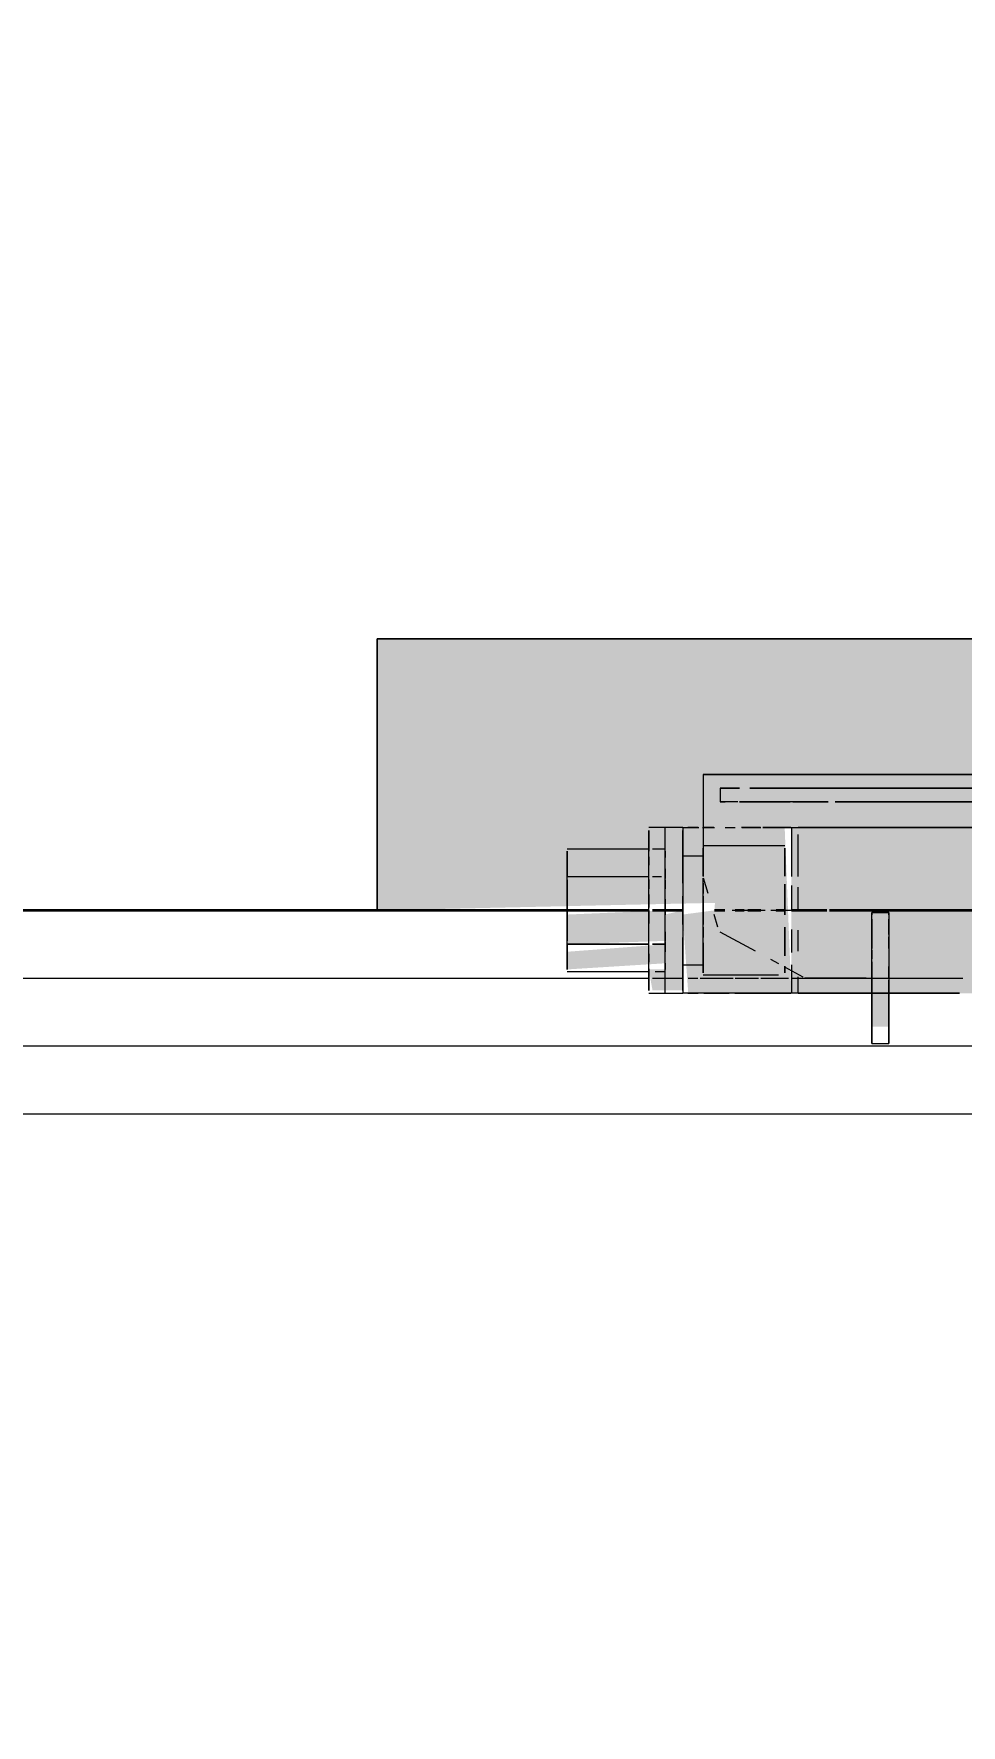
# Model space of a CAD drawing. Header units: millimetres. Extents: x -4029 to 232974, y -8553 to 104777.
# Drawn here: x 224647.6 to 224715.8, y 4140 to 4264.5 of the extents above; entities that cross this region are included whole.
import ezdxf

# ---------------------------------------------------------------- set-up
doc = ezdxf.new("R2010")
doc.units = ezdxf.units.MM
doc.linetypes.add('200_ШТРИХ_ш1п0_6_', pattern=[80, 50, -30])
for name, color, linetype, lineweight in [('5.1) Перегародка WD6', 6, 'Continuous', 9), ('A-AREA-1', 7, '200_ШТРИХ_ш1п0_6_', 35), ('A-FLOR', 7, 'Continuous', 9), ('E-LITE-EQPM', 7, 'Continuous', 9), ('S-STRS-4', 7, 'Continuous', 15)]:
    doc.layers.add(name, color=color, linetype=linetype, lineweight=lineweight)
doc.layers.add('E-LITE-EQPM-1', color=7, linetype='Continuous', lineweight=9, transparency=1)
doc.layers.add('E-LITE-EQPM-2', color=7, linetype='Continuous', lineweight=9, true_color=0x9bc7e8)
doc.layers.add('E-LITE-EQPM-3', color=7, linetype='Continuous', lineweight=9, true_color=0x7f7f7f, transparency=1)
doc.styles.add('ISOCPEUR_3', font='isocpeur.ttf', dxfattribs={"width": 0.9, "height": 125})
doc.dimstyles.new('ISO-2_5_0_9К_БОЛЬШОЙ_4', dxfattribs={"dimscale": 304.8, "dimtxt": 124.497647, "dimasz": 0.246063, "dimexe": 0.19685, "dimexo": 0.492126, "dimgap": 0, "dimtad": 1, "dimdec": 0, "dimrnd": 10, "dimzin": 0, "dimdsep": 46, "dimtxsty": 'ISOCPEUR_3', "dimblk1": 'OBLIQUE', "dimblk2": 'OBLIQUE', "dimsah": 1, "dimcen": 0.09, "dimdle": 0.19685, "dimazin": 0, "dimtfac": 1, "dimtdec": 4, "dimtix": 1, "dimtmove": 0, "dimatfit": 3, "dimfxl": 1, "dimtvp": 1, "dimtolj": 1, "dimtzin": 0, "dimarcsym": 2})

# ---------------------------------------------------------------- blocks, each defined once
blk = doc.blocks.new('Перекрытия 2 - Перекрытия 4-32990152-Разрез 4-4')
at = {"layer": 'S-STRS-4'}
blk.add_line((-15709, 4185), (-16350.82, 4185), dxfattribs=at)
blk = doc.blocks.new('Прожектор - Поз 3-33104719-Разрез 4-4')
at = {"layer": 'E-LITE-EQPM-1'}
for points in [[(-15771.31, 4193.9), (-15764.5, 4193.9), (-15764.99, 4206.1), (-15769.75, 4206.1), (-15770.16, 4200), (-15772.5, 4199.69), (-15772.09, 4193.9)], [(-15697.03, 4193.9), (-15637.5, 4193.9), (-15637.5, 4206.1), (-15764.5, 4206.1), (-15764.5, 4193.9), (-15698.27, 4193.9)], [(-15781, 4197.5), (-15773.8, 4197.75), (-15773.8, 4200), (-15781, 4199.69), (-15781, 4197.75)], [(-15772.5, 4194.11), (-15772.5, 4200), (-15773.8, 4199.69), (-15773.83, 4195.65), (-15775, 4195.65), (-15774.72, 4194.11)], [(-15781, 4195.65), (-15773.8, 4196.1), (-15773.8, 4197.5), (-15781, 4196.95), (-15781, 4195.69)], [(-15757.33, 4191.43), (-15757.33, 4193.9), (-15758.57, 4193.9), (-15758.57, 4191.43)]]:
    blk.add_hatch(color=256, dxfattribs=at).paths.add_polyline_path(points)
at = {"layer": 'E-LITE-EQPM'}
for p, q in [((-15771, 4210), (-15771, 4202.5)), ((-15771, 4210), (-15770.53, 4210)), ((-15759, 4210), (-15771, 4210)), ((-15770.53, 4210), (-15759, 4210)), ((-15769.75, 4210), (-15759, 4210)), ((-15759, 4210), (-15769.75, 4210)), ((-15759, 4210), (-15643, 4210)), ((-15643, 4210), (-15759, 4210)), ((-15759, 4210), (-15643, 4210)), ((-15643, 4210), (-15759, 4210)), ((-15772.5, 4206.1), (-15775, 4206.1)), ((-15775, 4205.89), (-15775, 4204.35)), ((-15775, 4200), (-15775, 4205.89)), ((-15772.5, 4206.1), (-15773.8, 4206.1)), ((-15773.8, 4200), (-15773.8, 4206.1)), ((-15772.5, 4206.1), (-15772.5, 4200)), ((-15772.5, 4205.89), (-15772.5, 4204.31)), ((-15772.5, 4204.31), (-15772.5, 4205.89)), ((-15772.5, 4205.89), (-15772.5, 4200)), ((-15764.5, 4206.1), (-15763.42, 4206.1)), ((-15764.5, 4206.1), (-15764.5, 4202.5)), ((-15763.42, 4206.1), (-15764, 4206.1)), ((-15763.41, 4206.1), (-15749.29, 4206.1)), ((-15749.29, 4206.1), (-15763.41, 4206.1)), ((-15764.99, 4204.75), (-15771, 4204.75)), ((-15771, 4204.59), (-15771, 4202.51)), ((-15771, 4202.51), (-15771, 4204.59)), ((-15764.99, 4202.51), (-15764.99, 4204.59)), ((-15764.99, 4204.59), (-15764.99, 4204.59)), ((-15764.99, 4204.59), (-15764.99, 4202.51)), ((-15764, 4202.5), (-15764, 4205.58)), ((-15775, 4204.5), (-15781, 4204.5)), ((-15781, 4204.35), (-15781, 4202.52)), ((-15781, 4200), (-15781, 4204.35)), ((-15775, 4203.93), (-15775, 4203.32)), ((-15773.8, 4204.5), (-15774.72, 4204.5)), ((-15773.8, 4203.9), (-15773.8, 4204.35)), ((-15773.8, 4204.35), (-15773.8, 4203.9)), ((-15773.8, 4204.35), (-15773.8, 4204.35)), ((-15772.5, 4204.31), (-15772.5, 4202)), ((-15772.5, 4202.02), (-15772.5, 4204.31)), ((-15771, 4204), (-15772.5, 4204)), ((-15772.5, 4203.46), (-15772.5, 4203.86)), ((-15772.5, 4203.86), (-15772.5, 4203.46)), ((-15771, 4203.46), (-15771, 4203.86)), ((-15771, 4203.86), (-15771, 4203.86)), ((-15771, 4203.86), (-15771, 4203.46)), ((-15781, 4202.5), (-15775, 4202.5)), ((-15781, 4202.5), (-15775, 4202.5)), ((-15781, 4202.25), (-15781, 4201.16)), ((-15781, 4200), (-15781, 4202.25)), ((-15781, 4202.25), (-15781, 4200)), ((-15775, 4202.27), (-15775, 4201.58)), ((-15774.72, 4202.5), (-15774.07, 4202.5)), ((-15774.72, 4202.5), (-15774.07, 4202.5)), ((-15773.8, 4203.06), (-15773.8, 4202.35)), ((-15773.8, 4202.25), (-15773.8, 4201.58)), ((-15773.8, 4201.59), (-15773.8, 4202.25)), ((-15773.8, 4202.25), (-15773.8, 4201.59)), ((-15773.8, 4201.58), (-15773.8, 4202.25)), ((-15773.8, 4202.25), (-15773.8, 4201.58)), ((-15772.5, 4202), (-15772.5, 4202.83)), ((-15772.5, 4202.83), (-15772.5, 4202)), ((-15771, 4200), (-15771, 4202.37)), ((-15770.63, 4201.23), (-15770.96, 4202.37)), ((-15781, 4201.16), (-15781, 4200)), ((-15775, 4201.17), (-15775, 4200.2)), ((-15772.5, 4201.04), (-15772.5, 4200)), ((-15772.5, 4201.04), (-15772.5, 4200)), ((-15772.5, 4200), (-15772.5, 4201.04)), ((-15772.5, 4200), (-15772.5, 4201.04)), ((-15771, 4202.01), (-15771, 4201.23)), ((-15771, 4201.24), (-15771, 4202)), ((-15771, 4202), (-15771, 4201.24)), ((-15771, 4201.04), (-15771, 4200)), ((-15771, 4200), (-15771, 4201.04)), ((-15771, 4201.04), (-15771, 4200)), ((-15764.99, 4201.23), (-15764.99, 4201.94)), ((-15764.99, 4201.94), (-15764.99, 4200)), ((-15764.99, 4200), (-15764.99, 4201.23)), ((-15764.5, 4201.82), (-15764.5, 4200)), ((-15764, 4200), (-15764, 4201.7)), ((-15781, 4200), (-15781, 4198.84)), ((-15781, 4195.65), (-15781, 4200)), ((-15781, 4197.75), (-15781, 4200)), ((-15781, 4200), (-15781, 4197.75)), ((-15781, 4200), (-15775, 4200)), ((-15781, 4200), (-15775, 4200)), ((-15775, 4200), (-15775, 4199.02)), ((-15775, 4194.11), (-15775, 4200)), ((-15774.72, 4200), (-15773.8, 4200)), ((-15774.72, 4200), (-15773.8, 4200)), ((-15773.8, 4200), (-15773.8, 4200.83)), ((-15773.8, 4200.83), (-15773.8, 4200)), ((-15773.8, 4200.82), (-15773.8, 4200)), ((-15773.8, 4200), (-15773.8, 4200.82)), ((-15773.8, 4200.82), (-15773.8, 4200)), ((-15773.8, 4193.9), (-15773.8, 4200)), ((-15773.8, 4199.68), (-15773.8, 4200)), ((-15773.8, 4200), (-15773.8, 4199.68)), ((-15773.8, 4199.69), (-15773.8, 4200)), ((-15773.8, 4200), (-15773.8, 4199.69)), ((-15772.5, 4200), (-15772.5, 4193.9)), ((-15772.5, 4200), (-15772.5, 4199.68)), ((-15772.5, 4199.68), (-15772.5, 4200)), ((-15772.5, 4199.68), (-15772.5, 4200)), ((-15772.5, 4200), (-15772.5, 4194.11)), ((-15772.5, 4199.69), (-15772.5, 4198.96)), ((-15772.5, 4199.68), (-15772.5, 4198.96)), ((-15772.5, 4198.96), (-15772.5, 4199.68)), ((-15772.5, 4198.96), (-15772.5, 4199.68)), ((-15771, 4200), (-15771, 4198.96)), ((-15771, 4195.41), (-15771, 4200)), ((-15771, 4198.96), (-15771, 4200)), ((-15771, 4200), (-15771, 4198.96)), ((-15769.91, 4198.77), (-15770.18, 4199.69)), ((-15764.99, 4199.68), (-15764.99, 4200)), ((-15764.99, 4200), (-15764.99, 4199.68)), ((-15757.33, 4199.84), (-15758.57, 4199.84)), ((-15758.57, 4199.84), (-15758.57, 4199.68)), ((-15758.57, 4199.68), (-15758.57, 4199.84)), ((-15758.57, 4199.84), (-15757.33, 4199.84)), ((-15758.57, 4199.84), (-15758.57, 4199.68)), ((-15758.57, 4197.2), (-15758.57, 4199.68)), ((-15757.33, 4199.68), (-15757.33, 4199.84)), ((-15757.33, 4199.84), (-15757.33, 4199.68)), ((-15757.33, 4199.68), (-15757.33, 4199.84)), ((-15757.33, 4199.68), (-15757.33, 4197.2)), ((-15781, 4198.84), (-15781, 4197.75)), ((-15773.8, 4198.42), (-15773.8, 4197.75)), ((-15773.8, 4197.75), (-15773.8, 4198.42)), ((-15773.8, 4198.42), (-15773.8, 4197.75)), ((-15773.8, 4197.75), (-15773.8, 4198.41)), ((-15773.8, 4198.41), (-15773.8, 4197.75)), ((-15771, 4198.77), (-15771, 4197.99)), ((-15771, 4198), (-15771, 4198.76)), ((-15771, 4198.76), (-15771, 4198)), ((-15767.15, 4197), (-15769.73, 4198.4)), ((-15764.99, 4197.62), (-15764.99, 4198.77)), ((-15764.99, 4198.77), (-15764.99, 4196.64)), ((-15764.5, 4198.59), (-15764.5, 4196.89)), ((-15764, 4197), (-15764, 4198.54)), ((-15758.57, 4199.35), (-15758.57, 4198.24)), ((-15758.57, 4199.35), (-15758.57, 4198.05)), ((-15757.33, 4198.24), (-15757.33, 4199.34)), ((-15757.33, 4198.21), (-15757.33, 4199.34)), ((-15775, 4197.5), (-15781, 4197.5)), ((-15781, 4197.5), (-15775, 4197.5)), ((-15781, 4197.48), (-15781, 4195.65)), ((-15773.8, 4197.5), (-15774.72, 4197.5)), ((-15774.72, 4197.5), (-15773.8, 4197.5)), ((-15773.8, 4197.71), (-15773.8, 4196.94)), ((-15772.5, 4198), (-15772.5, 4195.69)), ((-15772.5, 4198), (-15772.5, 4197.17)), ((-15772.5, 4197.17), (-15772.5, 4198)), ((-15772.5, 4195.69), (-15772.5, 4197.98)), ((-15771, 4197.62), (-15771, 4195.41)), ((-15764.99, 4196.64), (-15764.99, 4197.62)), ((-15758.57, 4198.06), (-15758.57, 4197.2)), ((-15758.57, 4198.05), (-15758.57, 4197.22)), ((-15757.33, 4197.2), (-15757.33, 4198.05)), ((-15757.33, 4197.22), (-15757.33, 4198.04)), ((-15775, 4196.81), (-15775, 4196.19)), ((-15773.8, 4195.65), (-15773.8, 4196.1)), ((-15773.8, 4196.1), (-15773.8, 4195.65)), ((-15772.5, 4196.54), (-15772.5, 4196.14)), ((-15772.5, 4196.14), (-15772.5, 4196.54)), ((-15772.5, 4196), (-15771, 4196)), ((-15771, 4196.54), (-15771, 4196.54)), ((-15765.42, 4196.05), (-15766.01, 4196.37)), ((-15764.99, 4195.41), (-15764.99, 4195.89)), ((-15764.99, 4195.89), (-15764.99, 4195.41)), ((-15764.5, 4195.99), (-15764.5, 4195.16)), ((-15758.57, 4197.08), (-15758.57, 4196.43)), ((-15758.57, 4195), (-15758.57, 4196.89)), ((-15758.57, 4196.21), (-15758.57, 4194.87)), ((-15758.57, 4195.86), (-15758.57, 4195)), ((-15757.33, 4196.89), (-15757.33, 4195.86)), ((-15757.33, 4195), (-15757.33, 4195.86)), ((-15757.33, 4195.86), (-15757.33, 4195.22)), ((-15781, 4195.5), (-15775, 4195.5)), ((-15775, 4195.69), (-15775, 4194.11)), ((-15774.52, 4195.5), (-15773.8, 4195.5)), ((-15773.8, 4195.65), (-15773.8, 4195.65)), ((-15772.5, 4195.69), (-15772.5, 4194.11)), ((-15772.5, 4194.11), (-15772.5, 4195.69)), ((-15771, 4195.25), (-15765.44, 4195.25)), ((-15763.64, 4195.07), (-15764.99, 4195.81)), ((-15764.5, 4195.16), (-15764.5, 4193.9)), ((-15764, 4193.9), (-15764, 4195.11)), ((-15763.42, 4195), (-15763.5, 4195)), ((-15763.5, 4195), (-15763.42, 4195)), ((-15761.25, 4195), (-15762.18, 4195)), ((-15759, 4195), (-15761.25, 4195)), ((-15759, 4195), (-15758.57, 4195)), ((-15758.57, 4194.87), (-15758.57, 4192.91)), ((-15757.33, 4195.19), (-15757.33, 4195.82)), ((-15757.33, 4195.22), (-15757.33, 4195)), ((-15757.33, 4195), (-15751.87, 4195)), ((-15775, 4193.9), (-15772.5, 4193.9)), ((-15773.8, 4193.9), (-15772.5, 4193.9)), ((-15758.57, 4193.9), (-15764.5, 4193.9)), ((-15764, 4193.9), (-15758.57, 4193.9)), ((-15758.57, 4193.9), (-15757.33, 4193.9)), ((-15757.33, 4193.9), (-15758.57, 4193.9)), ((-15757.33, 4193.9), (-15752.12, 4193.9)), ((-15752.12, 4193.9), (-15757.33, 4193.9)), ((-15758.57, 4192.91), (-15758.57, 4191.43)), ((-15758.57, 4190.19), (-15757.33, 4190.19)), ((-15758.57, 4190.19), (-15757.33, 4190.19))]:
    blk.add_line(p, q, dxfattribs=at)
at = {"layer": 'E-LITE-EQPM', "flags": 128}
for points in [[(-15758.57, 4190.19), (-15758.57, 4190.51), (-15758.57, 4191.43), (-15758.57, 4192.91), (-15758.57, 4194.87), (-15758.57, 4197.22), (-15758.57, 4199.84)], [(-15757.33, 4199.84), (-15757.33, 4197.22), (-15757.33, 4194.87), (-15757.33, 4192.91), (-15757.33, 4191.43), (-15757.33, 4190.51), (-15757.33, 4190.19)], [(-15762.18, 4195), (-15762.79, 4195), (-15763.42, 4195)], [(-15763.42, 4195), (-15761.43, 4195), (-15759, 4195)], [(-15757.33, 4191.43), (-15757.33, 4192.91), (-15757.33, 4194.87)], [(-15758.57, 4191.43), (-15758.57, 4190.51), (-15758.57, 4190.19)], [(-15757.33, 4190.19), (-15757.33, 4190.51), (-15757.33, 4191.43)]]:
    blk.add_lwpolyline(points, dxfattribs=at)
at = {"layer": 'E-LITE-EQPM'}
for points in [[(-15772.53, 4206.1), (-15773.21, 4206.1), (-15773.63, 4206.1), (-15773.8, 4206.1)], [(-15772.5, 4206.1), (-15772.35, 4206.1), (-15771.95, 4206.1), (-15771.31, 4206.1)], [(-15771.35, 4206.1), (-15771.63, 4206.1), (-15771.89, 4206.1), (-15772.12, 4206.1)], [(-15771.04, 4206.1), (-15770.78, 4206.1), (-15770.48, 4206.1), (-15770.16, 4206.1)], [(-15770.21, 4206.1), (-15770.46, 4206.1), (-15770.7, 4206.1), (-15770.93, 4206.1)], [(-15769.36, 4206.1), (-15769.13, 4206.1), (-15768.89, 4206.1), (-15768.64, 4206.1)], [(-15766.76, 4206.1), (-15767.26, 4206.1), (-15767.72, 4206.1), (-15768.17, 4206.1)], [(-15768.15, 4206.1), (-15767.72, 4206.1), (-15767.25, 4206.1), (-15766.75, 4206.1)], [(-15764.53, 4206.1), (-15765.27, 4206.1), (-15765.96, 4206.1), (-15766.61, 4206.1)], [(-15766.61, 4206.1), (-15765.96, 4206.1), (-15765.26, 4206.1), (-15764.5, 4206.1)], [(-15773.8, 4193.9), (-15773.63, 4193.9), (-15773.21, 4193.9), (-15772.53, 4193.9)], [(-15764.5, 4193.9), (-15766.94, 4193.9), (-15770.71, 4193.9), (-15772.27, 4193.9), (-15772.5, 4193.9)], [(-15772.12, 4193.9), (-15771.89, 4193.9), (-15771.63, 4193.9), (-15771.35, 4193.9)], [(-15770.93, 4193.9), (-15770.39, 4193.9), (-15769.77, 4193.9), (-15769.07, 4193.9)], [(-15768.67, 4193.9), (-15768.09, 4193.9), (-15767.45, 4193.9), (-15766.76, 4193.9)], [(-15766.75, 4193.9), (-15766.06, 4193.9), (-15765.32, 4193.9), (-15764.53, 4193.9)]]:
    blk.add_open_spline(points, degree=3, dxfattribs=at)
at = {"layer": 'E-LITE-EQPM-2'}
for p, q in [((-15769.75, 4209), (-15769.75, 4208)), ((-15769.38, 4209), (-15769.75, 4209)), ((-15769.75, 4209), (-15768.31, 4209)), ((-15768.31, 4209), (-15769.35, 4209)), ((-15766.6, 4209), (-15767.56, 4209)), ((-15767.56, 4209), (-15761.78, 4209)), ((-15764.38, 4209), (-15766.6, 4209)), ((-15761.78, 4209), (-15764.38, 4209)), ((-15759, 4209), (-15761.78, 4209)), ((-15761.78, 4209), (-15759, 4209)), ((-15749.65, 4209), (-15759, 4209)), ((-15759, 4209), (-15643, 4209)), ((-15769.38, 4208), (-15769.75, 4208)), ((-15769.75, 4208), (-15769.38, 4208)), ((-15768.45, 4208), (-15769.38, 4208)), ((-15766.6, 4208), (-15768.31, 4208)), ((-15768.31, 4208), (-15766.6, 4208)), ((-15761.78, 4208), (-15766.6, 4208)), ((-15766.6, 4208), (-15764.59, 4208)), ((-15764.38, 4208), (-15761.78, 4208)), ((-15759, 4208), (-15761.27, 4208)), ((-15761.27, 4208), (-15759, 4208)), ((-15643, 4208), (-15759, 4208)), ((-15759, 4208), (-15751, 4208))]:
    blk.add_line(p, q, dxfattribs=at)
blk = doc.blocks.new('Кронштейн - 1180мм-33105577-Разрез 4-4')
at = {"layer": 'E-LITE-EQPM-3'}
blk.add_hatch(color=256, dxfattribs=at).paths.add_polyline_path([(-15795, 4200), (-15769.75, 4200.56), (-15769.31, 4206.1), (-15632.25, 4206.1), (-15631.84, 4200), (-15570, 4200), (-15570, 4220), (-15795, 4220)])
at = {"layer": 'E-LITE-EQPM-2'}
for p, q in [((-15795, 4220), (-15570, 4220)), ((-15570, 4220), (-15795, 4220)), ((-15795, 4220), (-15795, 4200)), ((-15795, 4200), (-15795, 4220)), ((-15795, 4200), (-15781, 4200)), ((-15781, 4200), (-15795, 4200)), ((-15781, 4200), (-15775, 4200)), ((-15775, 4200), (-15781, 4200)), ((-15774.72, 4200), (-15773.8, 4200)), ((-15773.8, 4200), (-15774.72, 4200)), ((-15773.8, 4200), (-15772.5, 4200)), ((-15772.5, 4200), (-15773.8, 4200)), ((-15770.16, 4200), (-15769.4, 4200)), ((-15766.43, 4200), (-15768.85, 4200)), ((-15768.64, 4200), (-15767.98, 4200)), ((-15767.7, 4200), (-15766.75, 4200)), ((-15764.99, 4200), (-15766, 4200)), ((-15765.63, 4200), (-15764.99, 4200)), ((-15761.88, 4200), (-15764.99, 4200)), ((-15764.5, 4200), (-15761.88, 4200)), ((-15761.7, 4200), (-15759, 4200)), ((-15759, 4200), (-15761.7, 4200)), ((-15759, 4200), (-15758.33, 4200)), ((-15758.33, 4200), (-15759, 4200)), ((-15758.33, 4200), (-15753.45, 4200)), ((-15753.45, 4200), (-15758.33, 4200)), ((-15753.45, 4200), (-15752.49, 4200)), ((-15752.49, 4200), (-15753.45, 4200)), ((-15752.49, 4200), (-15748.24, 4200)), ((-15748.24, 4200), (-15752.49, 4200))]:
    blk.add_line(p, q, dxfattribs=at)
blk = doc.blocks.new('_Oblique')
at = {"color": 0, "linetype": 'ByBlock', "lineweight": -2}
blk.add_line((-0.5, -0.5), (0.5, 0.5), dxfattribs=at)
blk = doc.blocks.new('DIMBLOCK69-Разрез 4-4')
at = {"layer": '5.1) Перегародка WD6', "color": 0, "lineweight": -2, "transparency": 16777216}
for p, q in [((224847.67, 4140), (224847.67, 5079.14)), ((224917.84, 5019.14), (224787.67, 5019.14)), ((224944.64, 4200), (224907.67, 4200))]:
    blk.add_line(p, q, dxfattribs=at)
at = {"layer": 'Defpoints', "color": 0, "transparency": 16777216}
for p in [(224847.67, 5019.14), (225067.84, 5019.14), (224794.64, 4200)]:
    blk.add_point(p, dxfattribs=at)
at = {"layer": '5.1) Перегародка WD6', "color": 0, "lineweight": -2, "transparency": 16777216, "xscale": 75, "yscale": 75, "zscale": 75}
for p, rotation in [((224847.67, 5019.14), 90), ((224847.67, 4200), 270)]:
    blk.add_blockref('_Oblique', p, dxfattribs=dict(at, rotation=rotation))
at = {"layer": '5.1) Перегародка WD6', "color": 0, "transparency": 16777216, "insert": (224785.17, 4609.57), "char_height": 125, "width": 284.4292, "attachment_point": 5, "rotation": 90, "style": 'ISOCPEUR_3'}
blk.add_mtext('\\A1;820', dxfattribs=at)

msp = doc.modelspace()

# ---------------------------------------------------------------- linework, layer by layer
at = {"layer": 'A-AREA-1'}
for p, q in [((224672.8378, 4200), (224117.0189, 4200)), ((224686.8377, 4200), (224672.8378, 4200)), ((224692.8377, 4200), (224686.8377, 4200)), ((224694.0377, 4200), (224693.1218, 4200)), ((224695.3377, 4200), (224694.0377, 4200)), ((224698.4396, 4200), (224697.6809, 4200)), ((224699.8535, 4200), (224699.1983, 4200)), ((224701.0839, 4200), (224700.1411, 4200)), ((224702.8494, 4200), (224702.2108, 4200)), ((224705.9578, 4200), (224703.3377, 4200)), ((224708.8377, 4200), (224706.1395, 4200)), ((224709.5059, 4200), (224708.8377, 4200)), ((224714.3834, 4200), (224709.5059, 4200)), ((224715.3463, 4200), (224714.3834, 4200)), ((224719.5939, 4200), (224715.3463, 4200))]:
    msp.add_line(p, q, dxfattribs=at)
at = {"layer": 'A-FLOR'}
for p, q in [((224117.0189, 4200), (224692.8377, 4200)), ((224693.1218, 4200), (224695.3377, 4200)), ((224697.6809, 4200), (224698.4396, 4200)), ((224699.1983, 4200), (224699.8535, 4200)), ((224700.1411, 4200), (224701.0839, 4200)), ((224702.2108, 4200), (224702.8494, 4200)), ((224703.3377, 4200), (224705.9578, 4200)), ((224706.1395, 4200), (224749.6025, 4200)), ((224117.0189, 4195), (224692.8377, 4195)), ((224693.1218, 4195), (224695.3377, 4195)), ((224695.7506, 4195), (224696.4612, 4195)), ((224696.6353, 4195), (224699.0615, 4195)), ((224699.1983, 4195), (224700.9139, 4195)), ((224701.0839, 4195), (224703.1345, 4195)), ((224703.3377, 4195), (224715.7141, 4195)), ((224758.9608, 4190), (224117.0189, 4190))]:
    msp.add_line(p, q, dxfattribs=at)

# ---------------------------------------------------------------- block references
at = {"layer": 'E-LITE-EQPM'}
msp.add_blockref('Прожектор - Поз 3-33104719-Разрез 4-4', (240467.8378, 0), dxfattribs=at)
at = {"layer": 'E-LITE-EQPM-2'}
msp.add_blockref('Кронштейн - 1180мм-33105577-Разрез 4-4', (240467.8378, 0), dxfattribs=at)
at = {"layer": 'S-STRS-4'}
msp.add_blockref('Перекрытия 2 - Перекрытия 4-32990152-Разрез 4-4', (240467.8378, 0), dxfattribs=at)

# ---------------------------------------------------------------- dimensions: what is measured, and where the dimension line sits
at = {"layer": '5.1) Перегародка WD6', "color": 18, "true_color": 0x000000}
dim = msp.add_linear_dim(base=(224847.6694, 5019.1392), p1=(224794.6363, 4200), p2=(225067.8378, 5019.1392), angle=90, dimstyle='ISO-2_5_0_9К_БОЛЬШОЙ_4', override={"dimpost": '<>', "dimfxl": 863.497621}, dxfattribs=at)
dim.commit()
dim.dimension.update_dxf_attribs({"geometry": 'DIMBLOCK69-Разрез 4-4', "text_midpoint": (224785.1694, 4609.5696)})

doc.saveas('drawing.dxf')
